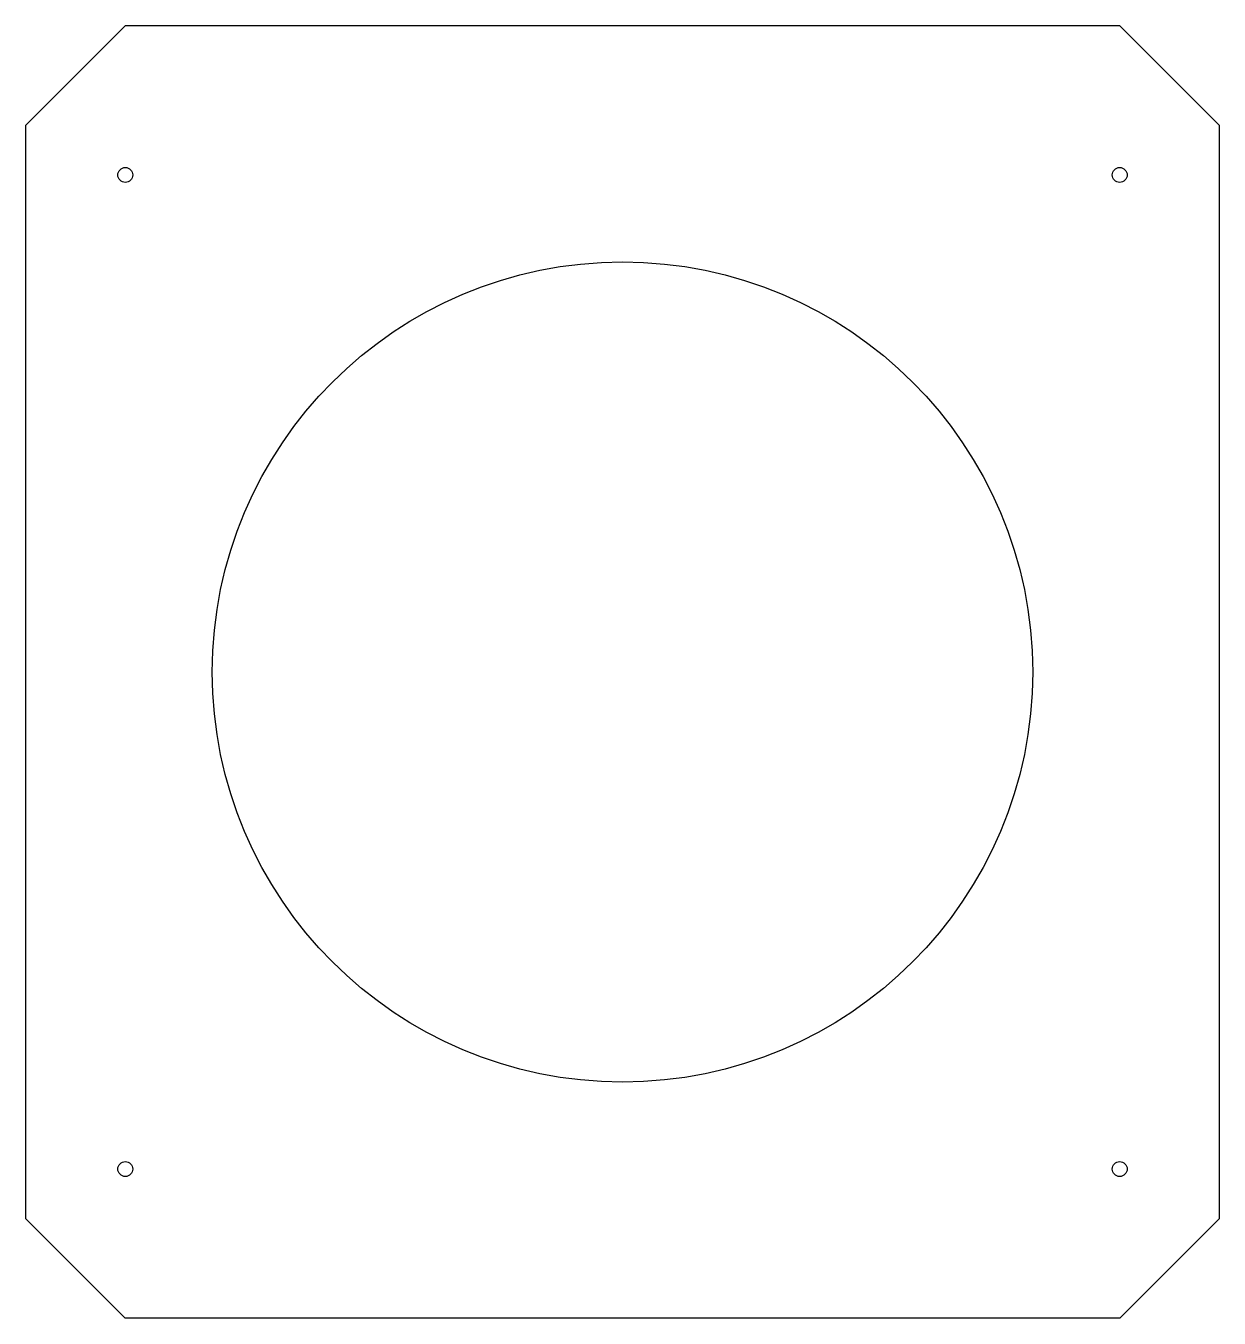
# Model space of a CAD drawing. Header units: millimetres. Extents: x -270 to -30, y -270 to -10.
import ezdxf

# ---------------------------------------------------------------- set-up
doc = ezdxf.new("R2010")
doc.units = ezdxf.units.MM
doc.header["$MEASUREMENT"] = 0
doc.layers.add('Shape2DView', color=7, linetype='CONTINUOUS')

msp = doc.modelspace()

# ---------------------------------------------------------------- linework, layer by layer
at = {"layer": 'Shape2DView'}
for p, q in [((-270, -30), (-250, -10)), ((-50, -10), (-250, -10)), ((-50, -10), (-30, -30)), ((-270, -250), (-270, -30)), ((-30, -30), (-30, -250)), ((-250, -270), (-270, -250)), ((-30, -250), (-50, -270)), ((-50, -270), (-250, -270))]:
    msp.add_line(p, q, dxfattribs=at)
for centre, radius in [((-250, -40), 1.5), ((-50, -40), 1.5), ((-150, -140), 82.5), ((-250, -240), 1.5), ((-50, -240), 1.5)]:
    msp.add_circle(centre, radius, dxfattribs=at)

doc.saveas('drawing.dxf')
